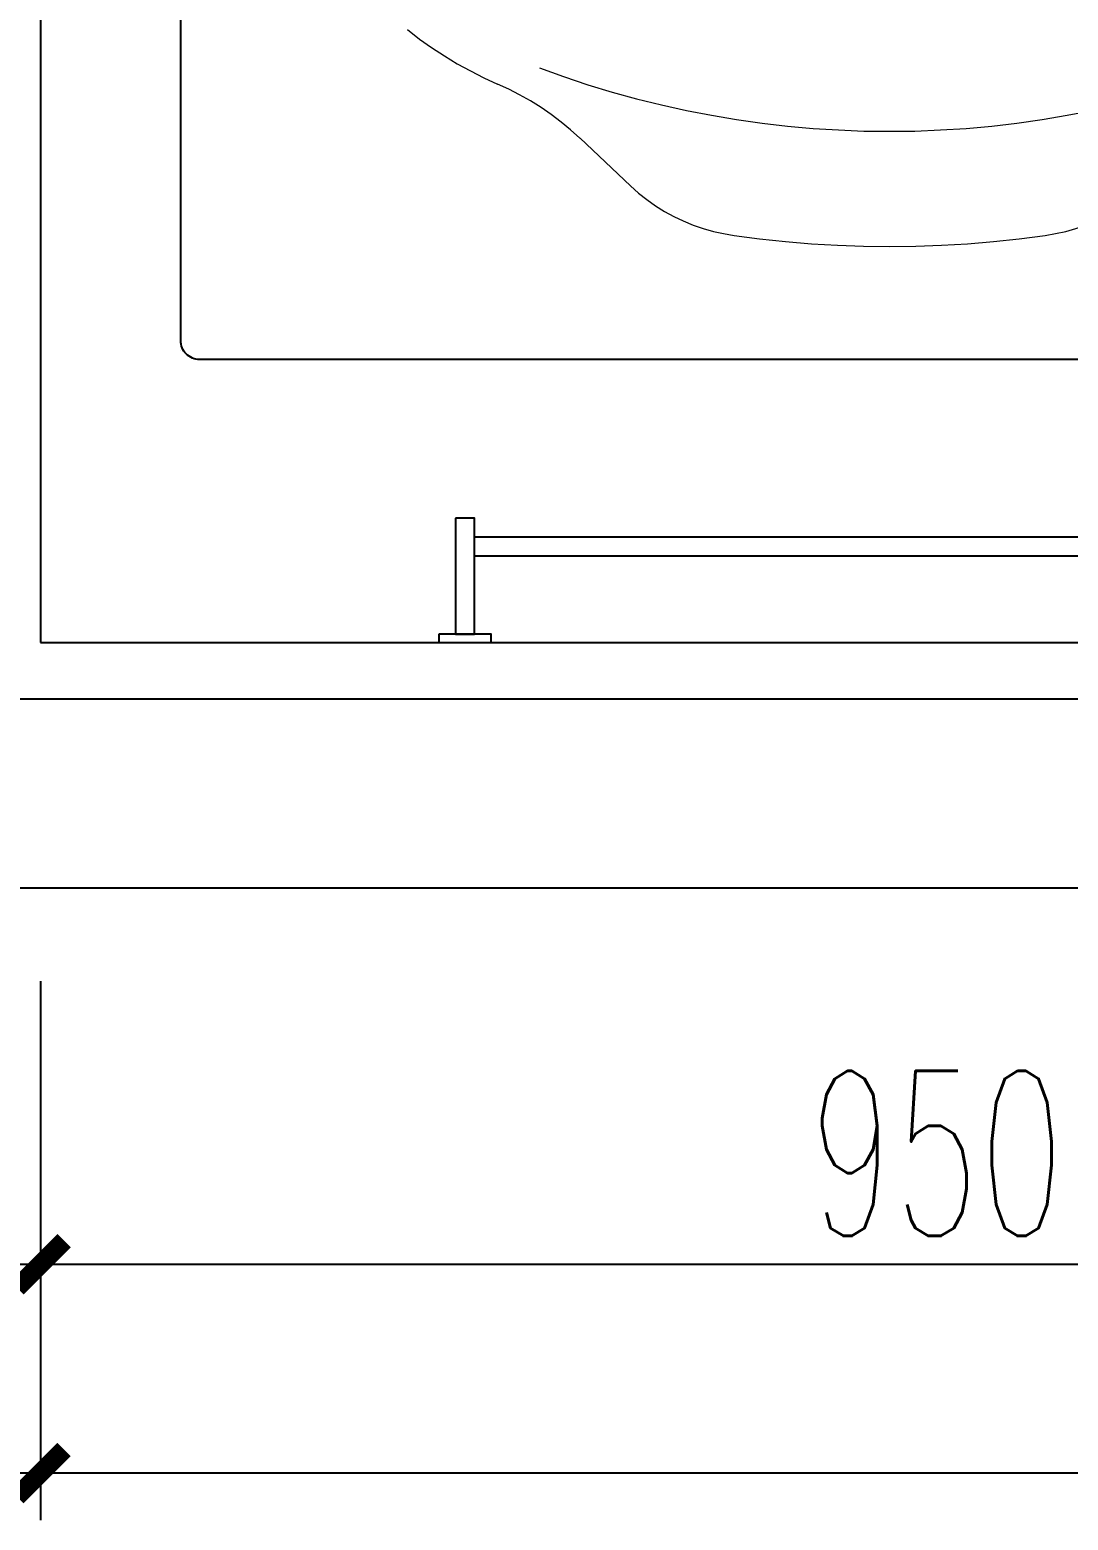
# Model space of a CAD drawing. Header units: inches. Extents: x 24920 to 61775, y 10942 to 38819.
# Drawn here: x 58430 to 58980, y 21952 to 22742 of the extents above; entities that cross this region are included whole.
import ezdxf

# ---------------------------------------------------------------- set-up
doc = ezdxf.new("R2010")
doc.units = ezdxf.units.IN
doc.header["$MEASUREMENT"] = 0
doc.header["$PDMODE"] = 1
for name, color, linetype in [('A-JLA_原建筑墙体', 2, 'Continuous'), ('B-JLA_墙体完成面(到顶）', 3, 'Continuous'), ('C-JLA_洁具', 141, 'Continuous'), ('KB', 14, 'Continuous'), ('图层 1', 7, 'Continuous')]:
    doc.layers.add(name, color=color, linetype=linetype)
doc.styles.add('DIM', font='simplex.shx', dxfattribs={"width": 0.6, "bigfont": 'extfont.shx'})
doc.dimstyles.new('1比25', dxfattribs={"dimscale": 25, "dimtxt": 3.5, "dimasz": 1, "dimexe": 1, "dimexo": 1, "dimgap": 0.6, "dimtad": 1, "dimdec": 0, "dimrnd": 5, "dimzin": 0, "dimdsep": 46, "dimtxsty": 'DIM', "dimblk": 'ARCHTICK', "dimcen": 0.09, "dimdle": 1, "dimclrd": 1, "dimclre": 1, "dimclrt": 1, "dimadec": 0, "dimazin": 0, "dimtfac": 1, "dimtdec": 0, "dimtix": 1, "dimtmove": 2, "dimatfit": 3, "dimldrblk": '引线箭头（自定义）', "dimfxl": 0, "dimtolj": 1, "dimtzin": 0, "dimarcsym": 0})

# ---------------------------------------------------------------- blocks, each defined once
blk = doc.blocks.new('A$C3FF138B4')
at = {"layer": 'C-JLA_洁具', "color": 2, "ltscale": 3}
blk.add_lwpolyline([(10, 0), (1490, 0, 0.414214), (1500, 10), (1500, 741.35, 0.414214), (1490, 751.35), (10, 751.35, 0.414214), (0, 741.35), (0, 10, 0.414214), (10, 0), (1490, 0)], format="xyb", dxfattribs=at)
at = {"layer": '图层 1', "color": 8, "lineweight": 9}
for points in [[(1495.01, 751.35), (1495.01, 751.35)], [(1500, 731.22), (1500, 731.22)], [(1500, 729.62), (1500, 729.62)], [(1325.12, 631.15), (1330.11, 624.76), (1334.69, 618.38), (1339.08, 611.61), (1343.26, 604.83), (1347.04, 597.85), (1350.61, 590.67), (1354.01, 583.49)], [(1382.68, 539.84), (1378.3, 544.81), (1374.12, 549.8), (1370.14, 554.99), (1366.36, 560.37), (1362.95, 565.95), (1359.78, 571.74), (1356.78, 577.52), (1354.01, 583.49)], [(1345.45, 561.17), (1350.03, 548.42), (1354.42, 535.64), (1358.2, 522.69), (1361.77, 509.75), (1364.97, 496.58), (1367.94, 483.21), (1370.54, 470.06), (1372.73, 456.71), (1374.72, 443.15), (1376.31, 429.8), (1377.52, 416.25), (1378.3, 402.69), (1378.9, 389.33), (1378.9, 375.77)], [(1407.97, 512.92), (1382.68, 539.64)], [(1407.97, 512.92), (1382.68, 539.64)], [(1407.97, 512.92), (1411.78, 508.74), (1415.15, 504.35), (1418.53, 499.77), (1421.53, 494.98), (1424.12, 490), (1426.52, 485.02), (1428.71, 479.84), (1430.5, 474.45), (1432.08, 469.07), (1433.27, 463.69), (1434.27, 458.11)], [(1407.97, 512.92), (1411.78, 508.74), (1415.15, 504.35), (1418.53, 499.77), (1421.53, 494.98), (1424.12, 490), (1426.52, 485.02), (1428.71, 479.84), (1430.5, 474.45), (1432.08, 469.07), (1433.27, 463.69), (1434.27, 458.11)], [(1434.27, 458.11), (1436.06, 444.55), (1437.45, 430.8), (1438.66, 417.04), (1439.47, 403.28), (1439.84, 389.53), (1440.04, 375.77), (1439.84, 361.83), (1439.47, 348.07), (1438.66, 334.31), (1437.45, 320.56), (1436.06, 307), (1434.27, 293.25)], [(1434.27, 458.11), (1436.06, 444.55), (1437.45, 430.8), (1438.66, 417.04), (1439.47, 403.28), (1439.84, 389.53), (1440.04, 375.77), (1439.84, 361.83), (1439.47, 348.07), (1438.66, 334.31), (1437.45, 320.56), (1436.06, 307), (1434.27, 293.25)], [(1378.9, 375.77), (1378.9, 362.22), (1378.3, 348.66), (1377.52, 335.11), (1376.31, 321.55), (1374.72, 308.19), (1372.73, 294.83), (1370.54, 281.48), (1367.94, 268.13), (1364.97, 254.98), (1361.77, 241.8), (1358.2, 228.65), (1354.42, 215.7), (1350.03, 202.94), (1345.45, 190.17)], [(1434.27, 293.25), (1433.27, 287.65), (1432.08, 282.29), (1430.5, 276.9), (1428.71, 271.5), (1426.52, 266.33), (1424.12, 261.35), (1421.53, 256.36), (1418.53, 251.57), (1415.15, 246.99), (1411.78, 242.61), (1407.97, 238.42)]]:
    blk.add_lwpolyline(points, dxfattribs=at)
blk = doc.blocks.new('_ArchTick')
at = {"color": 0, "linetype": 'ByBlock', "const_width": 0.4}
blk.add_lwpolyline([(-0.5, -0.5), (0.5, 0.5)], dxfattribs=at)
blk = doc.blocks.new('*D820')
at = {"color": 1, "lineweight": -2, "transparency": 16777216}
for p, q in [((58114.83, 22216.53), (58114.83, 24066.53)), ((58264.83, 24041.53), (58089.83, 24041.53)), ((58264.83, 22241.53), (58089.83, 22241.53))]:
    blk.add_line(p, q, dxfattribs=at)
at = {"layer": 'Defpoints', "color": 0, "transparency": 16777216}
for p in [(58114.83, 24041.53), (58435.6, 24041.53), (58435.6, 22241.53)]:
    blk.add_point(p, dxfattribs=at)
at = {"color": 1, "lineweight": -2, "transparency": 16777216, "xscale": 25, "yscale": 25, "zscale": 25}
for p, rotation in [((58114.83, 24041.53), 90), ((58114.83, 22241.53), 270)]:
    blk.add_blockref('_ArchTick', p, dxfattribs=dict(at, rotation=rotation))
at = {"color": 1, "transparency": 16777216, "insert": (58056.08, 23141.53), "char_height": 87.5, "attachment_point": 5, "rotation": 90, "style": 'DIM'}
blk.add_mtext('\\A1;1800', dxfattribs=at)
blk = doc.blocks.new('引线箭头（自定义）')
at = {"linetype": 'ByBlock', "lineweight": -2}
h = blk.add_hatch(color=8, dxfattribs=at)
h.dxf.hatch_style = 1
h.paths.add_polyline_path([(-1.195, -0.955), (-0.315, 0), (-1.201, 0.958), (-0.912, 1.212), (0, 0), (-0.912, -1.209)])
at = {"color": 0, "linetype": 'ByBlock', "lineweight": -2}
blk.add_line((-0.315, 0), (-4.751, 0), dxfattribs=at)
blk.add_lwpolyline([(-1.195, -0.955), (-0.315, 0), (-1.201, 0.958), (-0.912, 1.212), (0, 0), (-0.912, -1.209)], close=True, dxfattribs=at)
blk = doc.blocks.new('*D1519')
at = {"color": 1, "lineweight": -2, "transparency": 16777216}
for p, q in [((58001.18, 22216.53), (58001.18, 25106.53)), ((58151.18, 25081.53), (57976.18, 25081.53)), ((58151.18, 22241.53), (57976.18, 22241.53))]:
    blk.add_line(p, q, dxfattribs=at)
at = {"layer": 'Defpoints', "color": 0, "transparency": 16777216}
for p in [(58001.18, 25081.53), (58435.6, 25081.53), (58435.6, 22241.53)]:
    blk.add_point(p, dxfattribs=at)
at = {"color": 1, "lineweight": -2, "transparency": 16777216, "xscale": 25, "yscale": 25, "zscale": 25}
for p, rotation in [((58001.18, 25081.53), 90), ((58001.18, 22241.53), 270)]:
    blk.add_blockref('_ArchTick', p, dxfattribs=dict(at, rotation=rotation))
at = {"color": 1, "transparency": 16777216, "insert": (57942.43, 23661.53), "char_height": 87.5, "attachment_point": 5, "rotation": 90, "style": 'DIM'}
blk.add_mtext('\\A1;2840', dxfattribs=at)
blk = doc.blocks.new('*D1520')
at = {"color": 1, "lineweight": -2, "transparency": 16777216}
for p, q in [((58435.6, 22061.92), (58435.6, 21886.92)), ((59385.6, 22061.92), (59385.6, 21886.92)), ((58410.6, 21911.92), (59410.6, 21911.92))]:
    blk.add_line(p, q, dxfattribs=at)
at = {"layer": 'Defpoints', "color": 0, "transparency": 16777216}
for p in [(58435.6, 22241.53), (59385.6, 22211.53), (59385.6, 21911.92)]:
    blk.add_point(p, dxfattribs=at)
at = {"color": 1, "lineweight": -2, "transparency": 16777216, "xscale": 25, "yscale": 25, "zscale": 25, "rotation": 180}
blk.add_blockref('_ArchTick', (58435.6, 21911.92), dxfattribs=at)
at = {"color": 1, "lineweight": -2, "transparency": 16777216, "xscale": 25, "yscale": 25, "zscale": 25}
blk.add_blockref('_ArchTick', (59385.6, 21911.92), dxfattribs=at)
at = {"color": 1, "transparency": 16777216, "insert": (58910.6, 21970.67), "char_height": 87.5, "attachment_point": 5, "style": 'DIM'}
blk.add_mtext('\\A1;950', dxfattribs=at)
blk = doc.blocks.new('*D1521')
at = {"color": 1, "lineweight": -2, "transparency": 16777216}
for p, q in [((58435.6, 21951.25), (58435.6, 21776.25)), ((60775.6, 21951.25), (60775.6, 21776.25)), ((60800.6, 21801.25), (58410.6, 21801.25))]:
    blk.add_line(p, q, dxfattribs=at)
at = {"layer": 'Defpoints', "color": 0, "transparency": 16777216}
for p in [(58435.6, 22045.48), (60775.6, 22045.48), (58435.6, 21801.25)]:
    blk.add_point(p, dxfattribs=at)
at = {"color": 1, "lineweight": -2, "transparency": 16777216, "xscale": 25, "yscale": 25, "zscale": 25, "rotation": 180}
blk.add_blockref('_ArchTick', (58435.6, 21801.25), dxfattribs=at)
at = {"color": 1, "lineweight": -2, "transparency": 16777216, "xscale": 25, "yscale": 25, "zscale": 25}
blk.add_blockref('_ArchTick', (60775.6, 21801.25), dxfattribs=at)
at = {"color": 1, "transparency": 16777216, "insert": (59605.6, 21860), "char_height": 87.5, "attachment_point": 5, "style": 'DIM'}
blk.add_mtext('\\A1;2340', dxfattribs=at)
blk = doc.blocks.new('eahreh')
at = {"layer": 'A-JLA_原建筑墙体', "color": 4}
for p, q in [((59385.6, 22211.53), (58405.6, 22211.53)), ((58305.6, 22111.53), (59385.6, 22111.53))]:
    blk.add_line(p, q, dxfattribs=at)
at = {"layer": 'B-JLA_墙体完成面(到顶）'}
for p, q in [((58435.6, 23281.53), (58435.6, 22241.53)), ((58435.6, 23281.53), (58435.6, 22241.53)), ((58435.6, 22241.53), (59405.6, 22241.53)), ((58435.6, 22241.53), (59405.6, 22241.53))]:
    blk.add_line(p, q, dxfattribs=at)
at = {"layer": 'C-JLA_洁具', "color": 1}
for p, q in [((58665.59, 22297.5), (59105.59, 22297.5)), ((58665.59, 22287.5), (59105.59, 22287.5))]:
    blk.add_line(p, q, dxfattribs=at)
for points in [[(58655.59, 22307.5), (58655.59, 22245.91), (58665.59, 22245.91), (58665.59, 22307.5)], [(58646.79, 22245.91), (58646.79, 22241.53), (58674.4, 22241.53), (58674.4, 22245.91)]]:
    blk.add_lwpolyline(points, close=True, dxfattribs=at)
at = {"layer": 'KB', "color": 4}
blk.add_lwpolyline([(59305.6, 22211.53), (58405.6, 22211.53)], dxfattribs=at)
at = {"layer": 'C-JLA_洁具', "xscale": -1, "rotation": 90.00000000000007}
blk.add_blockref('A$C3FF138B4', (59261.27, 23891.53), dxfattribs=at)
for base, p2, picture, middle in [((58001.18, 25081.53), (58435.6, 25081.53), '*D1519', (57942.43, 23661.53)), ((58114.83, 24041.53), (58435.6, 24041.53), '*D820', (58056.08, 23141.53))]:
    dim = blk.add_linear_dim(base=base, p1=(58435.6, 22241.53), p2=p2, angle=90, dimstyle='1比25')
    dim.commit()
    dim.dimension.update_dxf_attribs({"geometry": picture, "text_midpoint": middle})
for base, p1, p2, picture, middle in [((59385.6, 21911.92), (58435.6, 22241.53), (59385.6, 22211.53), '*D1520', (58910.6, 21970.67)), ((58435.6, 21801.25), (60775.6, 22045.48), (58435.6, 22045.48), '*D1521', (59605.6, 21860))]:
    dim = blk.add_linear_dim(base=base, p1=p1, p2=p2, dimstyle='1比25')
    dim.commit()
    dim.dimension.update_dxf_attribs({"geometry": picture, "text_midpoint": middle})

msp = doc.modelspace()

# ---------------------------------------------------------------- block references
msp.add_blockref('eahreh', (0, 175.5))

doc.saveas('drawing.dxf')
